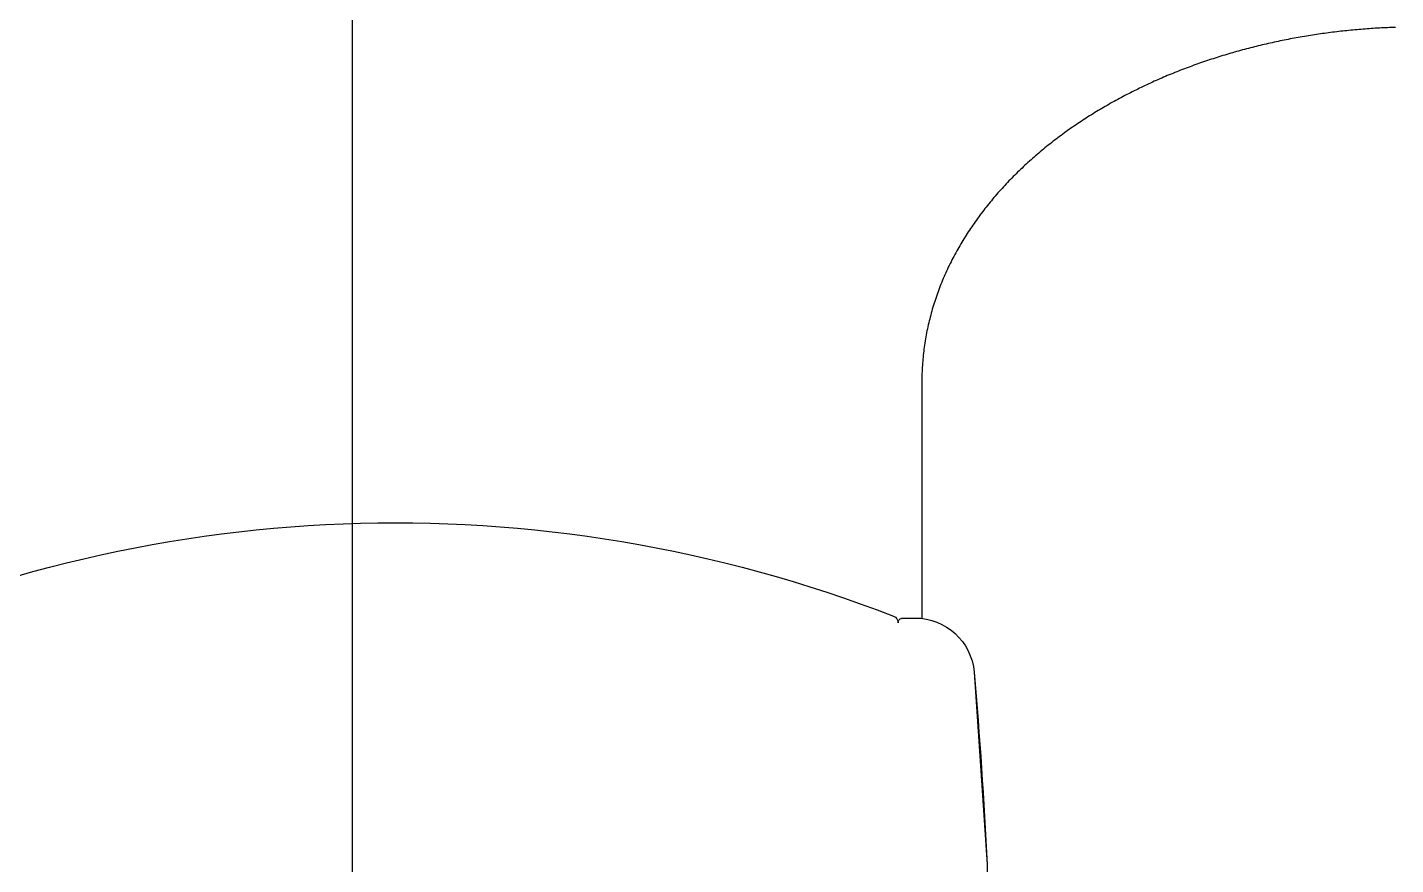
# Model space of a CAD drawing. Header units: millimetres. Extents: x 0 to 5600, y -67 to 2530.
# Drawn here: x 4132 to 4191.4, y 940.5 to 976.9 of the extents above; entities that cross this region are included whole.
import ezdxf
from ezdxf.lldxf.tags import DXFTag

# ---------------------------------------------------------------- set-up
doc = ezdxf.new("R2010")
doc.units = ezdxf.units.MM
doc.layers.add('내부선 및 부속', color=4, linetype='Continuous')
doc.layers.add('중심선', color=1, linetype='DASHED')
tags = doc.linetypes.add('DASHDOT', pattern=[70, 31, -13, 13, -13]).pattern_tags.tags
tags[10:11] = [DXFTag(74, 4), DXFTag(75, 0), DXFTag(340, '0'), DXFTag(46, 0.0), DXFTag(50, 0.0), DXFTag(44, 0.0), DXFTag(45, 0.0)]
tags[8:9] = [DXFTag(74, 4), DXFTag(75, 0), DXFTag(340, '0'), DXFTag(46, 0.0), DXFTag(50, 0.0), DXFTag(44, 0.0), DXFTag(45, 0.0)]
tags[6:7] = [DXFTag(74, 4), DXFTag(75, 0), DXFTag(340, '0'), DXFTag(46, 0.0), DXFTag(50, 0.0), DXFTag(44, 0.0), DXFTag(45, 0.0)]
tags[4:5] = [DXFTag(74, 4), DXFTag(75, 0), DXFTag(340, '0'), DXFTag(46, 0.0), DXFTag(50, 0.0), DXFTag(44, 0.0), DXFTag(45, 0.0)]
tags = doc.linetypes.add('DASHED', pattern=[25.72, 12.86, -12.86]).pattern_tags.tags
tags[6:7] = [DXFTag(74, 4), DXFTag(75, 0), DXFTag(340, '0'), DXFTag(46, 0.0), DXFTag(50, 0.0), DXFTag(44, 0.0), DXFTag(45, 0.0)]
tags[4:5] = [DXFTag(74, 4), DXFTag(75, 0), DXFTag(340, '0'), DXFTag(46, 0.0), DXFTag(50, 0.0), DXFTag(44, 0.0), DXFTag(45, 0.0)]

msp = doc.modelspace()

# ---------------------------------------------------------------- linework, layer by layer
at = {"layer": '내부선 및 부속', "linetype": 'Continuous'}
for p, q in [((4170.851, 961.51), (4170.851, 951.228)), ((4170.029, 951.245), (4170.563, 951.245)), ((4173.12, 948.9), (4173.683, 940.535)), ((4173.683, 940.535), (4173.683, 919.865))]:
    msp.add_line(p, q, dxfattribs=at)
at = {"layer": '내부선 및 부속', "linetype": 'Continuous', "flags": 128}
msp.add_lwpolyline([(4191.416, 976.892), (4191.328, 976.889), (4191.239, 976.886), (4191.151, 976.882), (4191.063, 976.878), (4190.974, 976.874), (4190.886, 976.87), (4190.798, 976.865), (4190.71, 976.86), (4190.621, 976.855), (4190.533, 976.85), (4190.445, 976.844), (4190.356, 976.838), (4190.268, 976.832), (4190.18, 976.826), (4190.092, 976.819), (4190.003, 976.812), (4189.915, 976.805), (4189.827, 976.798), (4189.739, 976.79), (4189.65, 976.782), (4189.562, 976.774), (4189.474, 976.765), (4189.386, 976.756), (4189.298, 976.747), (4189.21, 976.738), (4189.122, 976.728), (4189.033, 976.719), (4188.945, 976.708), (4188.857, 976.698), (4188.769, 976.688), (4188.681, 976.677), (4188.593, 976.665), (4188.506, 976.654), (4188.418, 976.642), (4188.33, 976.63), (4188.242, 976.618), (4188.154, 976.606), (4188.066, 976.593), (4187.979, 976.58), (4187.891, 976.567), (4187.803, 976.553), (4187.716, 976.539), (4187.628, 976.525), (4187.541, 976.511), (4187.453, 976.496), (4187.366, 976.482), (4187.278, 976.466), (4187.191, 976.451), (4187.104, 976.435), (4187.016, 976.419), (4186.929, 976.403), (4186.842, 976.387), (4186.755, 976.37), (4186.668, 976.353), (4186.581, 976.336), (4186.494, 976.318), (4186.407, 976.3), (4186.32, 976.282), (4186.233, 976.264), (4186.147, 976.245), (4186.06, 976.226), (4185.974, 976.207), (4185.887, 976.187), (4185.801, 976.168), (4185.714, 976.148), (4185.628, 976.127), (4185.542, 976.107), (4185.456, 976.086), (4185.369, 976.065), (4185.283, 976.044), (4185.197, 976.022), (4185.112, 976), (4185.026, 975.978), (4184.94, 975.955), (4184.854, 975.933), (4184.769, 975.91), (4184.683, 975.886), (4184.598, 975.863), (4184.513, 975.839), (4184.427, 975.815), (4184.342, 975.79), (4184.257, 975.766), (4184.172, 975.741), (4184.087, 975.715), (4184.003, 975.69), (4183.918, 975.664), (4183.833, 975.638), (4183.749, 975.612), (4183.664, 975.585), (4183.58, 975.558), (4183.496, 975.531), (4183.412, 975.504), (4183.328, 975.476), (4183.244, 975.448), (4183.16, 975.419), (4183.076, 975.391), (4182.992, 975.362), (4182.909, 975.333), (4182.826, 975.303), (4182.742, 975.274), (4182.742, 975.274), (4182.659, 975.244), (4182.576, 975.213), (4182.493, 975.183), (4182.41, 975.152), (4182.327, 975.121), (4182.245, 975.09), (4182.162, 975.058), (4182.08, 975.026), (4181.998, 974.994), (4181.915, 974.961), (4181.833, 974.928), (4181.751, 974.895), (4181.67, 974.862), (4181.588, 974.828), (4181.506, 974.794), (4181.425, 974.76), (4181.344, 974.725), (4181.262, 974.69), (4181.181, 974.655), (4181.1, 974.619), (4181.02, 974.584), (4180.939, 974.548), (4180.858, 974.511), (4180.778, 974.475), (4180.698, 974.438), (4180.618, 974.4), (4180.538, 974.363), (4180.458, 974.325), (4180.378, 974.287), (4180.299, 974.248), (4180.219, 974.21), (4180.14, 974.171), (4180.061, 974.131), (4179.982, 974.092), (4179.903, 974.052), (4179.824, 974.012), (4179.746, 973.971), (4179.667, 973.93), (4179.589, 973.889), (4179.511, 973.848), (4179.433, 973.806), (4179.355, 973.764), (4179.277, 973.722), (4179.2, 973.679), (4179.123, 973.636), (4179.046, 973.593), (4178.969, 973.549), (4178.892, 973.505), (4178.815, 973.461), (4178.739, 973.417), (4178.663, 973.372), (4178.587, 973.327), (4178.511, 973.281), (4178.435, 973.235), (4178.36, 973.189), (4178.284, 973.143), (4178.209, 973.096), (4178.134, 973.049), (4178.06, 973.002), (4177.985, 972.954), (4177.911, 972.906), (4177.837, 972.858), (4177.763, 972.81), (4177.689, 972.761), (4177.616, 972.711), (4177.543, 972.662), (4177.47, 972.612), (4177.397, 972.562), (4177.324, 972.511), (4177.252, 972.46), (4177.18, 972.409), (4177.108, 972.358), (4177.036, 972.306), (4176.965, 972.254), (4176.894, 972.201), (4176.823, 972.149), (4176.752, 972.095), (4176.682, 972.042), (4176.611, 971.988), (4176.541, 971.934), (4176.472, 971.88), (4176.402, 971.825), (4176.333, 971.77), (4176.264, 971.714), (4176.195, 971.659), (4176.127, 971.603), (4176.059, 971.546), (4175.991, 971.49), (4175.923, 971.433), (4175.856, 971.375), (4175.789, 971.317), (4175.722, 971.259), (4175.656, 971.201), (4175.59, 971.142), (4175.524, 971.083), (4175.458, 971.024), (4175.393, 970.964), (4175.328, 970.904), (4175.263, 970.844), (4175.199, 970.783), (4175.199, 970.783), (4175.135, 970.722), (4175.071, 970.661), (4175.008, 970.599), (4174.945, 970.537), (4174.882, 970.475), (4174.82, 970.412), (4174.758, 970.349), (4174.696, 970.286), (4174.634, 970.222), (4174.573, 970.158), (4174.512, 970.094), (4174.452, 970.029), (4174.392, 969.964), (4174.332, 969.899), (4174.273, 969.834), (4174.214, 969.768), (4174.155, 969.701), (4174.097, 969.635), (4174.039, 969.568), (4173.982, 969.501), (4173.925, 969.433), (4173.868, 969.365), (4173.811, 969.297), (4173.755, 969.228), (4173.7, 969.159), (4173.645, 969.09), (4173.59, 969.021), (4173.536, 968.951), (4173.482, 968.881), (4173.428, 968.81), (4173.375, 968.739), (4173.322, 968.668), (4173.27, 968.597), (4173.218, 968.525), (4173.167, 968.453), (4173.116, 968.381), (4173.065, 968.308), (4173.015, 968.235), (4172.966, 968.162), (4172.917, 968.088), (4172.868, 968.014), (4172.82, 967.94), (4172.772, 967.865), (4172.725, 967.791), (4172.679, 967.715), (4172.632, 967.64), (4172.587, 967.564), (4172.541, 967.488), (4172.497, 967.412), (4172.453, 967.335), (4172.409, 967.258), (4172.366, 967.181), (4172.323, 967.103), (4172.281, 967.026), (4172.239, 966.947), (4172.198, 966.869), (4172.158, 966.79), (4172.118, 966.711), (4172.078, 966.632), (4172.04, 966.553), (4172.001, 966.473), (4171.964, 966.393), (4171.926, 966.312), (4171.89, 966.232), (4171.854, 966.151), (4171.818, 966.07), (4171.783, 965.988), (4171.749, 965.907), (4171.715, 965.825), (4171.682, 965.743), (4171.65, 965.661), (4171.618, 965.578), (4171.586, 965.495), (4171.555, 965.412), (4171.525, 965.329), (4171.496, 965.246), (4171.467, 965.162), (4171.439, 965.078), (4171.411, 964.994), (4171.384, 964.91), (4171.357, 964.825), (4171.332, 964.74), (4171.306, 964.655), (4171.282, 964.57), (4171.258, 964.485), (4171.235, 964.399), (4171.212, 964.314), (4171.191, 964.228), (4171.169, 964.142), (4171.149, 964.055), (4171.129, 963.969), (4171.11, 963.882), (4171.091, 963.796), (4171.073, 963.709), (4171.056, 963.622), (4171.039, 963.535), (4171.024, 963.448), (4171.008, 963.36), (4170.994, 963.273), (4170.98, 963.185), (4170.98, 963.185), (4170.967, 963.098), (4170.954, 963.01), (4170.943, 962.922), (4170.932, 962.834), (4170.921, 962.746), (4170.912, 962.658), (4170.903, 962.57), (4170.894, 962.482), (4170.887, 962.394), (4170.88, 962.305), (4170.874, 962.217), (4170.869, 962.129), (4170.864, 962.04), (4170.86, 961.952), (4170.857, 961.864), (4170.854, 961.775), (4170.852, 961.687), (4170.851, 961.599), (4170.851, 961.51), (4170.851, 961.51)], dxfattribs=at)
for points in [[(4122.21, 949.507, -0.207521), (4169.628, 951.321)], [(4169.628, 951.321, -0.306651), (4169.824, 951.037)], [(4169.824, 951.037, -0.417034), (4170.029, 951.245)], [(4170.563, 951.245, -0.389073), (4173.12, 948.9)], [(4173.12, 948.9, -0.009694), (4173.683, 940.535)]]:
    msp.add_lwpolyline(points, format="xyb", dxfattribs=at)
at = {"layer": '중심선', "linetype": 'DASHDOT'}
msp.add_line((4146.133, 635.201), (4146.133, 1083.286), dxfattribs=at)

doc.saveas('drawing.dxf')
